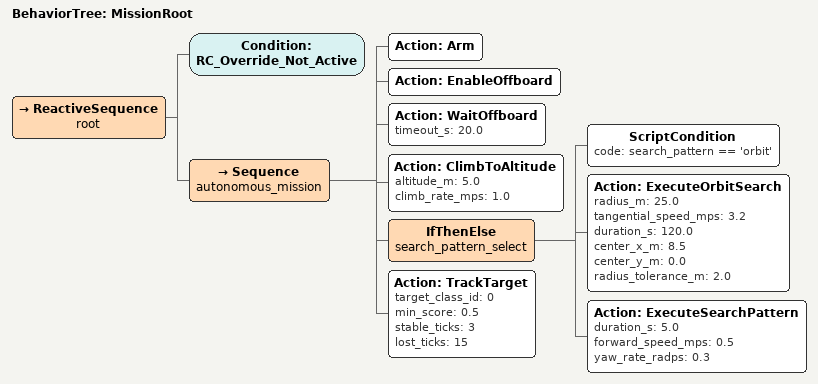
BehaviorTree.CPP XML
<?xml version="1.0"?>
<root BTCPP_format="4">
  <BehaviorTree ID="MissionRoot">
    <ReactiveSequence name="root">
      <Condition ID="RC_Override_Not_Active"/>
      <Sequence name="autonomous_mission">
        <Action ID="Arm"/>
        <Action ID="EnableOffboard"/>
        <Action ID="WaitOffboard" timeout_s="20.0"/>
        <Action ID="ClimbToAltitude" altitude_m="5.0" climb_rate_mps="1.0"/>
        <IfThenElse name="search_pattern_select">
          <ScriptCondition code="search_pattern == &apos;orbit&apos;"/>
          <Action ID="ExecuteOrbitSearch"
                  radius_m="25.0"
                  tangential_speed_mps="3.2"
                  duration_s="120.0"
                  center_x_m="8.5"
                  center_y_m="0.0"
                  radius_tolerance_m="2.0"/>
          <Action ID="ExecuteSearchPattern"
                  duration_s="5.0"
                  forward_speed_mps="0.5"
                  yaw_rate_radps="0.3"/>
        </IfThenElse>
        <Action ID="TrackTarget"
                target_class_id="0"
                min_score="0.5"
                stable_ticks="3"
                lost_ticks="15"/>
      </Sequence>
    </ReactiveSequence>
  </BehaviorTree>
</root>
